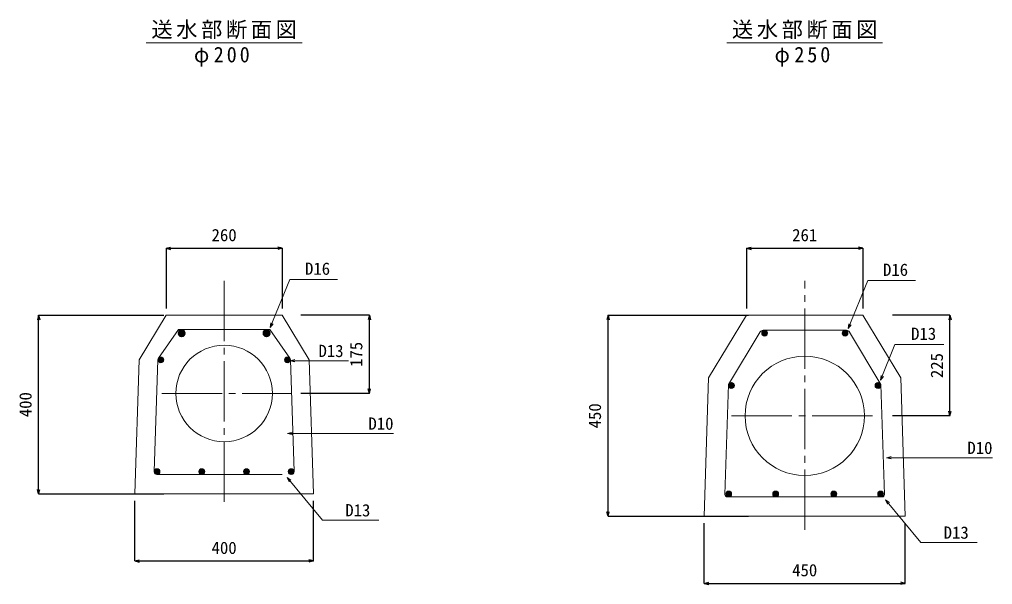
# Model space of a CAD drawing. Units: millimetres, scale not verified. Extents: x -9232 to 7975, y -6572 to 1682.
# Drawn here: x 102 to 2279, y -1682 to -417 of the extents above; entities that cross this region are included whole.
import ezdxf
from ezdxf.enums import TextEntityAlignment as Align

# ---------------------------------------------------------------- set-up
doc = ezdxf.new("R2010")
doc.units = ezdxf.units.MM
doc.header["$LTSCALE"] = 15
doc.linetypes.add('CHAIN2', pattern=[12, 9, -1, 1, -1])
doc.layers.add('0-1_ブロック', color=2, linetype='Continuous', lineweight=18)
doc.layers.add('0-A', color=7, linetype='Continuous', lineweight=18)
doc.layers.add('0-3_鉄筋', color=4, linetype='Continuous')
doc.layers.add('0-6_寸法', color=4, linetype='Continuous')
doc.styles.add('ＭＳ ゴシック', font='')
doc.styles.get('ＭＳ ゴシック').set_extended_font_data('MS Gothic')

msp = doc.modelspace()

# ---------------------------------------------------------------- linework, layer by layer
at = {"layer": '0-1_ブロック', "color": 7, "linetype": 'CHAIN2'}
for p, q in [((559.89, -1002.17), (559.89, -1509.29)), ((1858.82, -1559.29), (1858.82, -1002.17)), ((420.4, -1254.29), (709.38, -1254.29)), ((1695.32, -1304.29), (2022.32, -1304.29))]:
    msp.add_line(p, q, dxfattribs=at)
at = {"layer": '0-1_ブロック', "color": 3}
for p, q in [((429.89, -1079.29), (369.89, -1179.29)), ((429.89, -1079.29), (369.89, -1179.29)), ((429.89, -1079.29), (689.89, -1079.29)), ((689.89, -1079.29), (749.89, -1179.29)), ((2073.82, -1219.29), (1989.08, -1079.29)), ((369.89, -1179.29), (359.89, -1479.29)), ((749.89, -1179.29), (759.89, -1479.29)), ((1633.82, -1529.29), (1643.82, -1219.29)), ((359.89, -1479.29), (759.89, -1479.29))]:
    msp.add_line(p, q, dxfattribs=at)
at = {"layer": '0-1_ブロック'}
for p, q in [((457.74, -1111.36), (412.93, -1175.53)), ((1758.9, -1116.55), (1688.36, -1234.12)), ((1952.21, -1112.79), (1765.95, -1112.79)), ((1958.87, -1116.79), (2029.27, -1234.12)), ((411.73, -1179.29), (403.39, -1429.29)), ((708.06, -1179.29), (716.39, -1429.29)), ((1680.41, -1480.63), (1688.36, -1234.12)), ((2037.22, -1480.58), (2029.27, -1234.12)), ((409.89, -1435.79), (689.89, -1435.79)), ((1685.41, -1485.8), (2032.23, -1485.74))]:
    msp.add_line(p, q, dxfattribs=at)
at = {"layer": '0-1_ブロック', "color": 7}
for p, q in [((456.89, -1119.19), (464.99, -1127.29)), ((457.14, -1117.32), (466.86, -1127.04)), ((457.26, -1121.68), (462.5, -1126.92)), ((457.71, -1115.76), (468.42, -1126.47)), ((458.52, -1114.45), (469.73, -1125.66)), ((459.53, -1113.35), (470.83, -1124.65)), ((460.75, -1112.44), (471.74, -1123.43)), ((462.19, -1111.76), (472.42, -1121.99)), ((463.9, -1111.35), (472.83, -1120.28)), ((466.04, -1111.37), (472.81, -1118.14)), ((655.88, -1111.35), (646.95, -1120.28)), ((653.74, -1111.37), (646.98, -1118.14)), ((657.6, -1111.76), (647.36, -1121.99)), ((659.03, -1112.44), (648.05, -1123.43)), ((660.25, -1113.35), (648.95, -1124.65)), ((661.27, -1114.45), (650.06, -1125.66)), ((662.08, -1115.76), (651.37, -1126.47)), ((662.65, -1117.32), (652.92, -1127.04)), ((662.89, -1119.19), (654.8, -1127.29)), ((662.53, -1121.68), (657.28, -1126.92)), ((1762.62, -1118.6), (1769.76, -1125.75)), ((1762.78, -1120.89), (1767.48, -1125.59)), ((1763.03, -1116.9), (1771.47, -1125.33)), ((1763.78, -1115.53), (1772.84, -1124.59)), ((1764.78, -1114.41), (1773.96, -1123.58)), ((1766.04, -1113.54), (1774.82, -1122.33)), ((1767.58, -1112.96), (1775.4, -1120.79)), ((1769.54, -1112.8), (1775.56, -1118.82)), ((1942.62, -1118.6), (1949.76, -1125.75)), ((1942.78, -1120.89), (1947.48, -1125.59)), ((1943.03, -1116.9), (1951.47, -1125.33)), ((1943.78, -1115.53), (1952.84, -1124.59)), ((1944.78, -1114.41), (1953.96, -1123.58)), ((1946.04, -1113.54), (1954.82, -1122.33)), ((1947.58, -1112.96), (1955.4, -1120.79)), ((1949.54, -1112.8), (1955.56, -1118.82)), ((412.93, -1175.53), (421.99, -1184.59)), ((413.93, -1174.41), (423.1, -1183.58)), ((415.19, -1173.54), (423.97, -1182.33)), ((416.73, -1172.96), (424.55, -1180.79)), ((418.69, -1172.8), (424.71, -1178.82)), ((701.1, -1172.8), (695.08, -1178.82)), ((703.06, -1172.96), (695.23, -1180.79)), ((704.6, -1173.54), (695.81, -1182.33)), ((705.86, -1174.41), (696.68, -1183.58)), ((706.86, -1175.53), (697.8, -1184.59)), ((411.76, -1178.6), (418.91, -1185.75)), ((411.93, -1180.89), (416.62, -1185.59)), ((412.18, -1176.9), (420.61, -1185.33)), ((707.61, -1176.9), (699.17, -1185.33)), ((708.02, -1178.6), (700.88, -1185.75)), ((707.86, -1180.89), (703.16, -1185.59)), ((1688.42, -1235.92), (1695.57, -1243.07)), ((1688.59, -1238.21), (1693.28, -1242.9)), ((1688.84, -1234.22), (1697.27, -1242.65)), ((1689.59, -1232.84), (1698.65, -1241.9)), ((1690.59, -1231.72), (1699.76, -1240.9)), ((1691.85, -1230.86), (1700.63, -1239.64)), ((1693.39, -1230.28), (1701.21, -1238.1)), ((1695.35, -1230.12), (1701.37, -1236.14)), ((2022.28, -1230.12), (2016.26, -1236.14)), ((2024.25, -1230.28), (2016.42, -1238.1)), ((2025.79, -1230.86), (2017, -1239.64)), ((2027.04, -1231.72), (2017.87, -1240.9)), ((2028.05, -1232.84), (2018.98, -1241.9)), ((2028.79, -1234.22), (2020.36, -1242.65)), ((2029.21, -1235.92), (2022.06, -1243.07)), ((2029.04, -1238.21), (2024.35, -1242.9)), ((403.43, -1428.6), (410.57, -1435.75)), ((403.59, -1430.89), (408.29, -1435.59)), ((403.85, -1426.9), (412.28, -1435.33)), ((404.59, -1425.53), (413.65, -1434.59)), ((405.6, -1424.41), (414.77, -1433.58)), ((406.85, -1423.54), (415.64, -1432.33)), ((408.39, -1422.96), (416.22, -1430.79)), ((410.36, -1422.8), (416.38, -1428.82)), ((503.43, -1428.6), (510.57, -1435.75)), ((503.59, -1430.89), (508.29, -1435.59)), ((503.85, -1426.9), (512.28, -1435.33)), ((504.59, -1425.53), (513.65, -1434.59)), ((505.6, -1424.41), (514.77, -1433.58)), ((506.85, -1423.54), (515.64, -1432.33)), ((508.39, -1422.96), (516.22, -1430.79)), ((510.36, -1422.8), (516.38, -1428.82)), ((609.43, -1422.8), (603.41, -1428.82)), ((611.39, -1422.96), (603.57, -1430.79)), ((612.93, -1423.54), (604.15, -1432.33)), ((614.19, -1424.41), (605.01, -1433.58)), ((615.19, -1425.53), (606.13, -1434.59)), ((615.94, -1426.9), (607.51, -1435.33)), ((616.36, -1428.6), (609.21, -1435.75)), ((616.19, -1430.89), (611.5, -1435.59)), ((709.43, -1422.8), (703.41, -1428.82)), ((711.39, -1422.96), (703.57, -1430.79)), ((712.93, -1423.54), (704.15, -1432.33)), ((714.19, -1424.41), (705.01, -1433.58)), ((715.19, -1425.53), (706.13, -1434.59)), ((715.94, -1426.9), (707.51, -1435.33)), ((716.36, -1428.6), (709.21, -1435.75)), ((716.19, -1430.89), (711.5, -1435.59)), ((1682.35, -1478.61), (1689.5, -1485.76)), ((1682.77, -1476.91), (1691.2, -1485.34)), ((1683.52, -1475.53), (1692.58, -1484.6)), ((1684.52, -1474.42), (1693.69, -1483.59)), ((1685.78, -1473.55), (1694.56, -1482.34)), ((1687.32, -1472.97), (1695.14, -1480.79)), ((1689.28, -1472.81), (1695.3, -1478.83)), ((1787.35, -1478.6), (1794.5, -1485.74)), ((1787.77, -1476.89), (1796.2, -1485.33)), ((1788.52, -1475.52), (1797.58, -1484.58)), ((1789.52, -1474.4), (1798.69, -1483.58)), ((1790.78, -1473.53), (1799.56, -1482.32)), ((1792.32, -1472.95), (1800.14, -1480.78)), ((1794.28, -1472.8), (1800.3, -1478.82)), ((1917.35, -1478.6), (1924.5, -1485.75)), ((1917.77, -1476.9), (1926.2, -1485.33)), ((1918.52, -1475.52), (1927.58, -1484.58)), ((1919.52, -1474.41), (1928.69, -1483.58)), ((1920.78, -1473.54), (1929.56, -1482.32)), ((1922.32, -1472.96), (1930.14, -1480.78)), ((1924.28, -1472.8), (1930.3, -1478.82)), ((2022.18, -1478.56), (2029.32, -1485.71)), ((2022.6, -1476.86), (2031.03, -1485.29)), ((2023.34, -1475.48), (2032.4, -1484.54)), ((2024.35, -1474.37), (2033.52, -1483.54)), ((2025.6, -1473.5), (2034.39, -1482.28)), ((2027.14, -1472.92), (2034.97, -1480.74)), ((2029.1, -1472.76), (2035.13, -1478.78)), ((1682.52, -1480.9), (1687.21, -1485.59)), ((1787.52, -1480.88), (1792.21, -1485.58)), ((1917.52, -1480.89), (1922.21, -1485.58)), ((2022.34, -1480.85), (2027.04, -1485.54))]:
    msp.add_line(p, q, dxfattribs=at)
at = {"layer": '0-1_ブロック', "color": 3}
for points in [[(1643.82, -1219.29), (1728.55, -1079.29), (1989.08, -1079.29)], [(1633.82, -1529.29), (2083.82, -1529.29), (2073.82, -1219.29)]]:
    msp.add_lwpolyline(points, dxfattribs=at)
at = {"layer": '0-1_ブロック'}
msp.add_lwpolyline([(457.74, -1111.36), (662.04, -1111.36), (706.86, -1175.53)], dxfattribs=at)
for centre, radius in [((464.89, -1119.29), 8), ((654.89, -1119.29), 8), ((1769.08, -1119.29), 6.5), ((1949.08, -1119.29), 6.5), ((418.23, -1179.29), 6.5), ((701.56, -1179.29), 6.5), ((1694.89, -1236.6), 6.5), ((2022.75, -1236.6), 6.5), ((409.89, -1429.29), 6.5), ((509.89, -1429.29), 6.5), ((609.89, -1429.29), 6.5), ((709.89, -1429.29), 6.5), ((1688.82, -1479.29), 6.5), ((1793.82, -1479.28), 6.5), ((1923.82, -1479.28), 6.5), ((2028.64, -1479.24), 6.5)]:
    msp.add_circle(centre, radius, dxfattribs=at)
at = {"layer": '0-1_ブロック', "color": 7}
msp.add_circle((559.89, -1254.29), 108, dxfattribs=at)
at = {"layer": '0-1_ブロック', "color": 3}
msp.add_circle((1858.82, -1304.29), 133.5, dxfattribs=at)
at = {"layer": '0-1_ブロック'}
for centre, radius, start, end in [((1765.95, -1120.79), 8, 90, 149.03629), ((1952.21, -1120.79), 8, 30.9638, 90), ((1685.41, -1480.8), 5, 178.15239, 270.00892), ((2032.22, -1480.74), 5, 270.00892, 1.84761)]:
    msp.add_arc(centre, radius, start, end, dxfattribs=at)
at = {"layer": '0-3_鉄筋'}
for p, q in [((359.89, -1629.29), (359.89, -1494.29)), ((759.89, -1629.29), (759.89, -1494.29)), ((1633.82, -1679.29), (1633.82, -1544.29)), ((2083.82, -1679.29), (2083.82, -1544.29)), ((359.89, -1629.29), (370.03, -1626.57)), ((359.89, -1629.29), (759.89, -1629.29)), ((359.89, -1629.29), (370.03, -1632)), ((759.89, -1629.29), (749.75, -1626.57)), ((759.89, -1629.29), (749.75, -1632)), ((1633.82, -1679.29), (1643.96, -1676.57)), ((1633.82, -1679.29), (2083.82, -1679.29)), ((1633.82, -1679.29), (1643.96, -1682)), ((2083.82, -1679.29), (2073.67, -1676.57)), ((2083.82, -1679.29), (2073.67, -1682))]:
    msp.add_line(p, q, dxfattribs=at)
at = {"layer": '0-6_寸法'}
for p, q in [((429.89, -929.29), (440.04, -926.57)), ((429.89, -929.29), (689.89, -929.29)), ((429.89, -929.29), (440.04, -932)), ((429.89, -929.29), (429.89, -1064.29)), ((689.89, -929.29), (679.75, -926.57)), ((689.89, -929.29), (679.75, -932)), ((689.89, -929.29), (689.89, -1064.29)), ((1728.55, -929.29), (1738.7, -926.57)), ((1728.55, -929.29), (1989.08, -929.29)), ((1728.55, -929.29), (1738.7, -932)), ((1728.55, -929.29), (1728.55, -1064.29)), ((1989.08, -929.29), (1978.94, -926.57)), ((1989.08, -929.29), (1978.94, -932)), ((1989.08, -929.29), (1989.08, -1064.29)), ((144.89, -1079.29), (142.18, -1089.43)), ((144.89, -1479.29), (144.89, -1079.29)), ((144.89, -1079.29), (147.61, -1089.43)), ((144.89, -1079.29), (424.91, -1079.29)), ((884.89, -1079.29), (731.61, -1079.29)), ((884.89, -1079.29), (882.18, -1089.43)), ((884.89, -1254.29), (884.89, -1079.29)), ((884.89, -1079.29), (887.61, -1089.43)), ((1418.82, -1079.29), (1416.1, -1089.43)), ((1418.82, -1529.29), (1418.82, -1079.29)), ((1418.82, -1079.29), (1421.53, -1089.43)), ((1418.82, -1079.29), (1733.15, -1079.29)), ((2183.82, -1079.29), (2055.22, -1079.29)), ((2183.82, -1079.29), (2181.1, -1089.43)), ((2183.82, -1304.29), (2183.82, -1079.29)), ((2183.82, -1079.29), (2186.53, -1089.43)), ((884.89, -1254.29), (731.61, -1254.29)), ((884.89, -1254.29), (882.18, -1244.14)), ((884.89, -1254.29), (887.61, -1244.14)), ((2183.82, -1304.29), (2055.22, -1304.29)), ((2183.82, -1304.29), (2181.1, -1294.14)), ((2183.82, -1304.29), (2186.53, -1294.14)), ((144.89, -1479.29), (142.18, -1469.14)), ((144.89, -1479.29), (147.61, -1469.14)), ((144.89, -1479.29), (424.91, -1479.29)), ((1418.82, -1529.29), (1416.1, -1519.14)), ((1418.82, -1529.29), (1421.53, -1519.14)), ((1418.82, -1529.29), (1733.15, -1529.29))]:
    msp.add_line(p, q, dxfattribs=at)
at = {"layer": '0-A'}
for p, q in [((385.54, -469.42), (734.25, -469.42)), ((1684.46, -469.42), (2033.17, -469.42)), ((663.01, -1106.5), (664.31, -1096.08)), ((663.01, -1106.5), (669.34, -1098.13)), ((1956.11, -1108.92), (1957.41, -1098.5)), ((1956.11, -1108.92), (1962.45, -1100.55)), ((707.7, -1180.92), (717.84, -1178.2)), ((707.7, -1180.92), (717.84, -1183.64)), ((707.7, -1180.92), (838.27, -1180.92)), ((2028.36, -1224.78), (2029.66, -1214.36)), ((2028.36, -1224.78), (2034.7, -1216.4)), ((701.95, -1343.78), (712.1, -1341.07)), ((701.95, -1343.78), (938.96, -1343.78)), ((701.95, -1343.78), (712.1, -1346.5)), ((2042, -1398.04), (2052.14, -1395.33)), ((2042, -1398.04), (2279, -1398.04)), ((2042, -1398.04), (2052.14, -1400.76)), ((700.81, -1442.3), (705.2, -1451.84)), ((2039.56, -1492.26), (2043.94, -1501.8)), ((779.98, -1537.75), (906.11, -1537.75)), ((2118.73, -1587.7), (2244.86, -1587.7))]:
    msp.add_line(p, q, dxfattribs=at)
for points in [[(663.01, -1106.5), (706.54, -999.36), (813.68, -999.36)], [(1956.11, -1108.92), (1999.64, -1001.77), (2106.79, -1001.77)], [(2028.36, -1224.78), (2060.78, -1144.98), (2169.67, -1144.98)], [(779.98, -1537.75), (700.81, -1442.3), (709.38, -1448.37)], [(2118.73, -1587.7), (2039.56, -1492.26), (2048.13, -1498.33)]]:
    msp.add_lwpolyline(points, dxfattribs=at)

# ---------------------------------------------------------------- texts
at = {"layer": '0-3_鉄筋', "style": 'ＭＳ ゴシック'}
for s, p in [('400', (531.77, -1621.79)), ('450', (1830.69, -1671.79))]:
    msp.add_text(s, height=27.49, dxfattribs=at).set_placement(p, align=Align.BOTTOM_LEFT)
at = {"layer": '0-6_寸法', "style": 'ＭＳ ゴシック'}
for s, p in [('260', (531.77, -921.79)), ('261', (1830.69, -921.79))]:
    msp.add_text(s, height=27.49, dxfattribs=at).set_placement(p, align=Align.BOTTOM_LEFT)
for s, p in [('175', (877.39, -1194.91)), ('225', (2176.32, -1219.91)), ('400', (137.39, -1307.41)), ('450', (1411.32, -1332.41))]:
    msp.add_text(s, height=27.49, rotation=90, dxfattribs=at).set_placement(p, align=Align.BOTTOM_LEFT)
at = {"layer": '0-A', "color": 4, "style": 'ＭＳ ゴシック'}
for s, p in [('D16', (740.84, -996.96)), ('D16', (2033.94, -999.38)), ('D13', (2096.82, -1142.58)), ('D13', (771, -1181.09)), ('D10', (882.71, -1343.78)), ('D10', (2222.75, -1398.04)), ('D13', (830.88, -1537.71)), ('D13', (2169.63, -1587.67))]:
    msp.add_text(s, height=27.49, dxfattribs=at).set_placement(p, align=Align.BOTTOM_LEFT)
at = {"layer": '0-A', "char_height": 34.84, "attachment_point": 7, "style": 'ＭＳ ゴシック'}
for s, insert in [('\\T1.17;送水部断面図', (397.14, -461.37)), ('\\T1.17;送水部断面図', (1696.06, -461.37)), ('\\T1.29;\\W0.95;φ200', (492.41, -522.71)), ('\\T1.29;\\W0.95;φ250', (1791.34, -522.71))]:
    msp.add_mtext(s, dxfattribs=dict(at, insert=insert))

doc.saveas('drawing.dxf')
